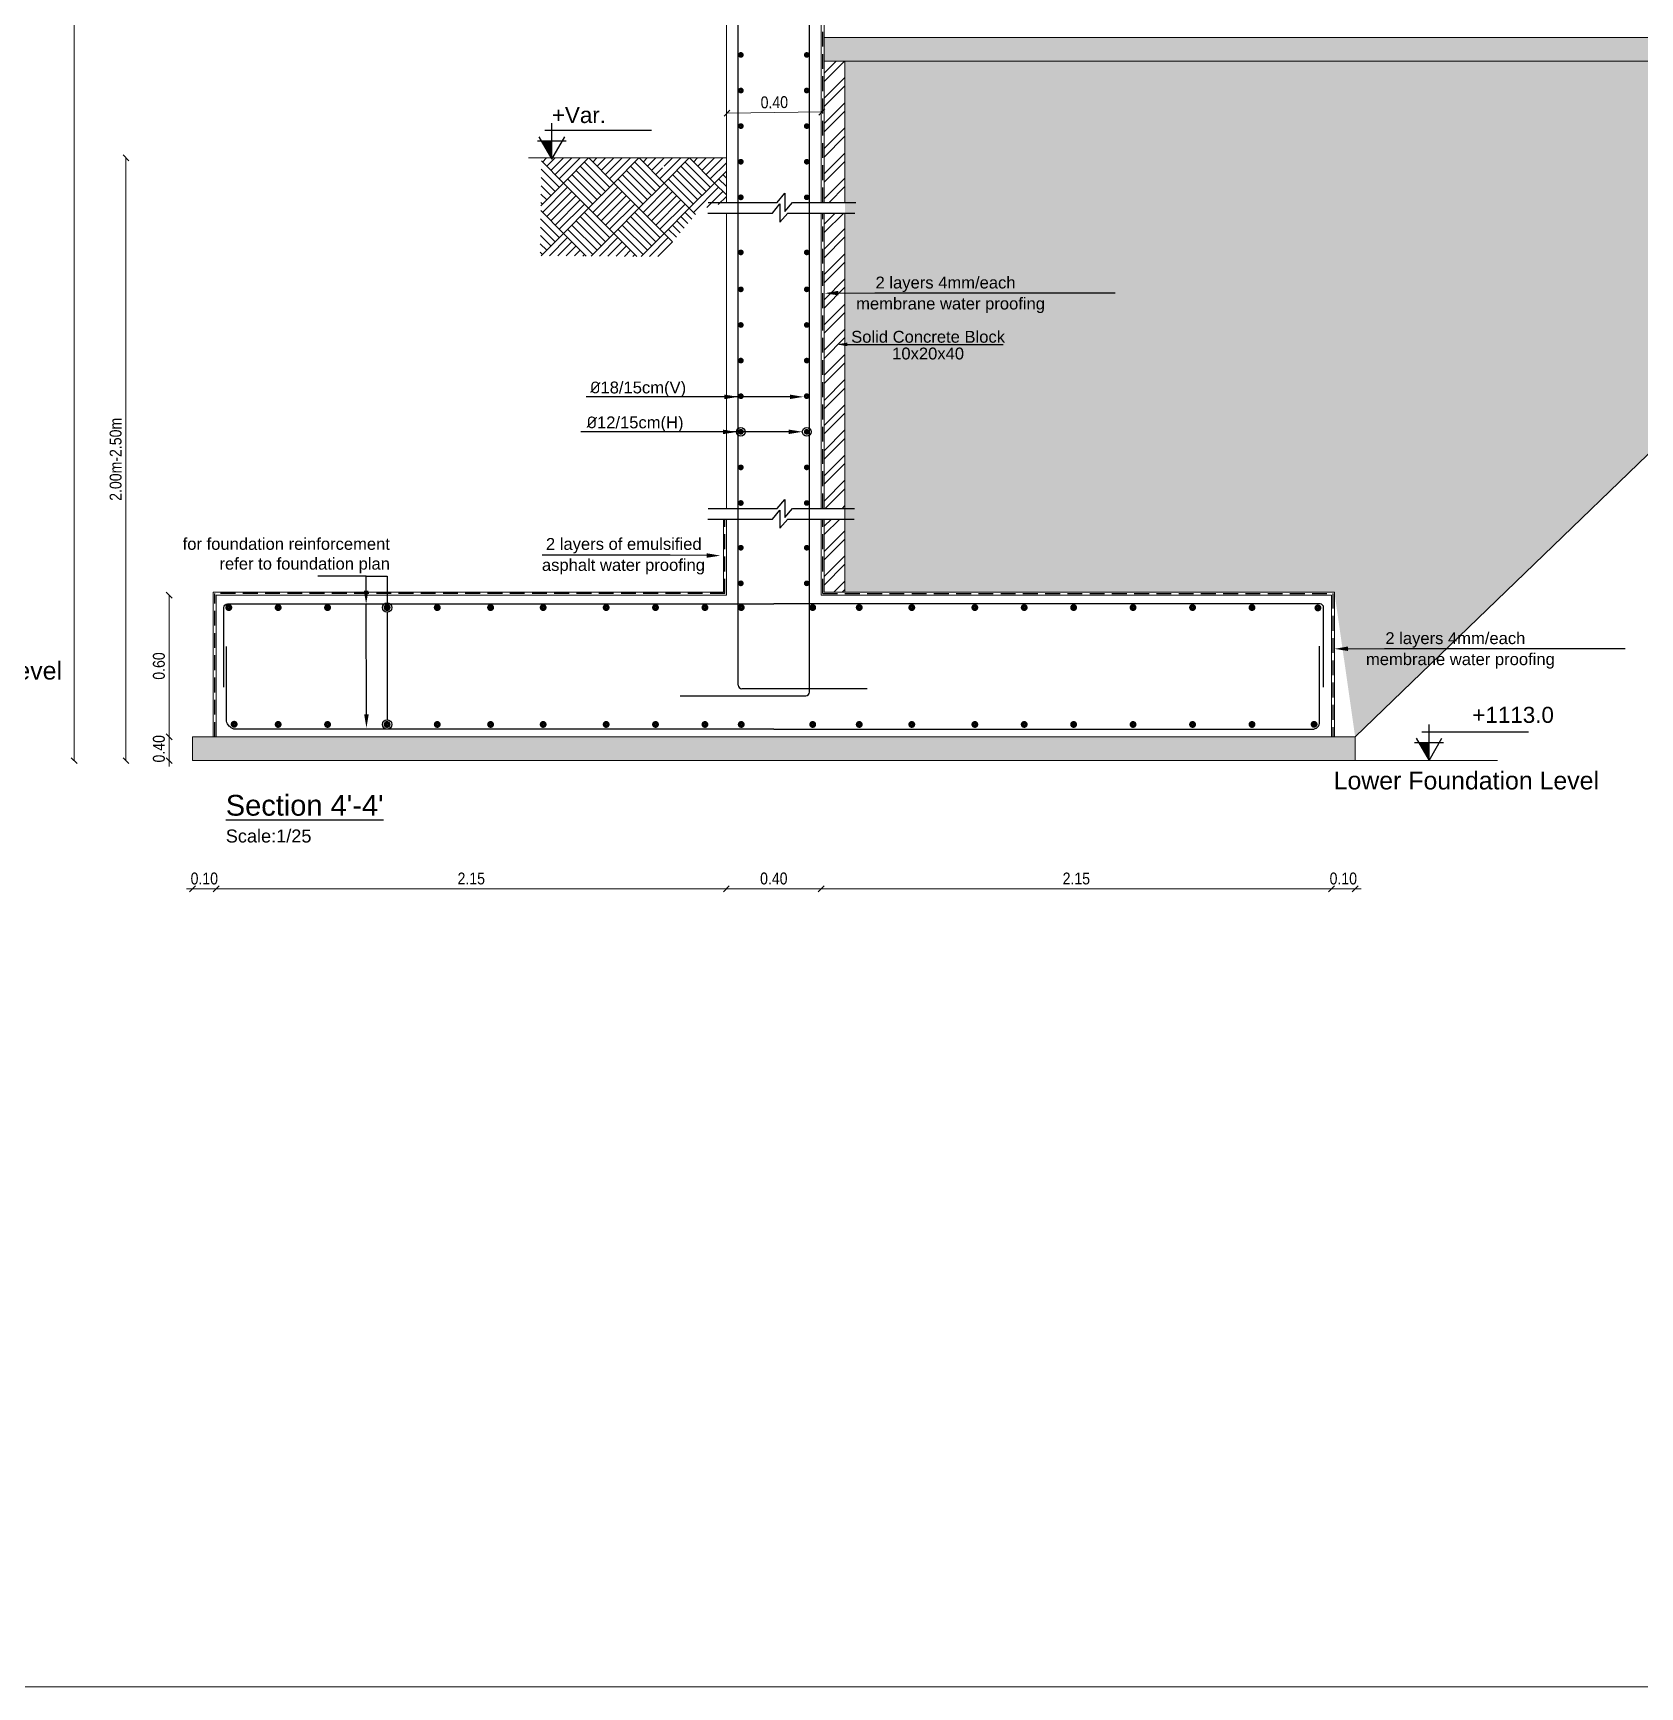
# Model space of a CAD drawing. Header units: metres. Extents: x -55 to 193, y -43 to 92.
# Drawn here: x 117.99 to 145.07, y -42.36 to -14.49 of the extents above; entities that cross this region are included whole.
import ezdxf
from ezdxf import colors
from ezdxf.entities.mleader import LeaderData, LeaderLine
from ezdxf.enums import TextEntityAlignment as Align
from ezdxf.math import Vec2, Vec3

# ---------------------------------------------------------------- set-up
doc = ezdxf.new("R2010")
doc.units = ezdxf.units.M
doc.header["$MEASUREMENT"] = 0
doc.linetypes.add('HIDDEN', pattern=[0.375, 0.25, -0.125])
for name, color, linetype in [('A-LEVELS', 9, 'Continuous'), ('HATCH', 8, 'Continuous'), ('S-BAR', 6, 'Continuous'), ('S-BAR DOT', 6, 'Continuous'), ('S-CONCRETE PLANS', 4, 'Continuous'), ('S-HATCH', 9, 'Continuous'), ('S-Leaders', 137, 'Continuous'), ('S-Steel', 3, 'Continuous'), ('S-SYMPOLS', 6, 'Continuous'), ('S-TEXT SUB TITLE', 2, 'Continuous'), ('S-WATER PROOF', 8, 'HIDDEN')]:
    doc.layers.add(name, color=color, linetype=linetype)
for name, color, linetype, lineweight in [('S-CONCRETE', 2, 'Continuous', 15), ('S-CONCRETE DETAILS', 2, 'Continuous', 15), ('S-DIMENSIONS', 134, 'Continuous', 13), ('S-TEXT-STEEL', 255, 'Continuous', 15)]:
    doc.layers.add(name, color=color, linetype=linetype, lineweight=lineweight)
doc.styles.add('ARIAL', font='arial.ttf')
doc.styles.add('Site 1-200 (m)', font='arial.ttf', dxfattribs={"width": 0.85, "height": 0.2})
doc.styles.get("Standard").update_dxf_attribs({"font": 'arial.ttf'})
doc.styles.add('Tahoma', font='arial.ttf')
doc.dimstyles.new('1-25--', dxfattribs={"dimtxt": 0.36, "dimasz": 0.1, "dimexe": 0.144, "dimexo": 0.144, "dimgap": 0.072, "dimtad": 1, "dimlfac": 0.25, "dimzin": 1, "dimdsep": 46, "dimtxsty": 'Site 1-200 (m)', "dimblk": 'OBLIQUE', "dimcen": 90, "dimse1": 1, "dimse2": 1, "dimclrd": 256, "dimclrt": 256, "dimadec": 3, "dimazin": 0, "dimtfac": 1, "dimtix": 1, "dimtmove": 2, "dimatfit": 3, "dimfxl": 0.144, "dimtolj": 1, "dimlwd": -1, "dimarcsym": 0})
doc.dimstyles.new('FC 1-100 (m)', dxfattribs={"dimtxt": 0.2, "dimasz": 0.1, "dimexe": 0.144, "dimexo": 0.144, "dimgap": 0.072, "dimtad": 1, "dimzin": 1, "dimdsep": 46, "dimtxsty": 'Site 1-200 (m)', "dimblk": 'OBLIQUE', "dimcen": 90, "dimse1": 1, "dimse2": 1, "dimclrd": 256, "dimclrt": 256, "dimadec": 3, "dimazin": 0, "dimtfac": 1, "dimtix": 1, "dimtmove": 2, "dimatfit": 3, "dimfxl": 0.144, "dimtolj": 1, "dimlwd": -1, "dimarcsym": 0})

# ---------------------------------------------------------------- blocks, each defined once
blk = doc.blocks.new('LEV')
at = {"layer": 'A-LEVELS'}
blk.add_hatch(color=254, dxfattribs=at).paths.add_polyline_path([(0.117, 0.203), (0, 0.203), (0, 0)])
for p, q in [((0, 0), (0, 0.405)), ((0.081, 0.324), (-1.119, 0.324)), ((0, 0.203), (-0.162, 0.203)), ((0, 0), (-0.145, 0.251)), ((0.145, 0.251), (0, 0)), ((0.162, 0.203), (0, 0.203))]:
    blk.add_line(p, q, dxfattribs=at)
blk = doc.blocks.new('ELEVATION LEVEL')
at = {"layer": 'A-LEVELS', "xscale": -1}
blk.add_blockref('LEV', (0, 0), dxfattribs=at)
at = {"layer": 'A-LEVELS', "style": 'ARIAL'}
blk.add_attdef('+651.35', (0.113, 0.425), '', height=0.22, rotation=359.9993, dxfattribs=at)
blk = doc.blocks.new('_OBLIQUE')
at = {"color": 0, "linetype": 'ByBlock'}
blk.add_line((-0.5, -0.5), (0.5, 0.5), dxfattribs=at)
blk = doc.blocks.new('*D110')
at = {"layer": 'S-DIMENSIONS', "transparency": 16777216}
blk.add_line((120.281, -23.963), (120.281, -26.353), dxfattribs=at)
at = {"layer": 'S-DIMENSIONS', "transparency": 16777216, "xscale": 0.1, "yscale": 0.1, "zscale": 0.1}
for p, rotation in [((120.281, -23.963), 90), ((120.281, -26.353), 270)]:
    blk.add_blockref('_OBLIQUE', p, dxfattribs=dict(at, rotation=rotation))
at = {"layer": 'S-DIMENSIONS', "transparency": 16777216, "insert": (120.107, -25.158), "char_height": 0.2, "attachment_point": 5, "rotation": 90, "style": 'Site 1-200 (m)'}
blk.add_mtext('\\A1;0.60', dxfattribs=at)
blk = doc.blocks.new('*D112')
at = {"layer": 'S-DIMENSIONS', "transparency": 16777216}
blk.add_line((131.283, -15.822), (129.683, -15.844), dxfattribs=at)
at = {"layer": 'S-DIMENSIONS', "transparency": 16777216, "xscale": 0.1, "yscale": 0.1, "zscale": 0.1}
for p, rotation in [((129.683, -15.844), 180.7830324188963), ((131.283, -15.822), 0.7830324188963811)]:
    blk.add_blockref('_OBLIQUE', p, dxfattribs=dict(at, rotation=rotation))
at = {"layer": 'S-DIMENSIONS', "transparency": 16777216, "insert": (130.481, -15.659), "char_height": 0.2, "attachment_point": 5, "rotation": 0.783, "style": 'Site 1-200 (m)'}
blk.add_mtext('\\A1;0.40', dxfattribs=at)
blk = doc.blocks.new('*D176')
at = {"layer": 'S-DIMENSIONS', "transparency": 16777216}
blk.add_line((121.072, -28.914), (129.672, -28.914), dxfattribs=at)
at = {"layer": 'S-DIMENSIONS', "transparency": 16777216, "xscale": 0.1, "yscale": 0.1, "zscale": 0.1, "rotation": 180}
blk.add_blockref('_OBLIQUE', (121.072, -28.914), dxfattribs=at)
at = {"layer": 'S-DIMENSIONS', "transparency": 16777216, "xscale": 0.1, "yscale": 0.1, "zscale": 0.1}
blk.add_blockref('_OBLIQUE', (129.672, -28.914), dxfattribs=at)
at = {"layer": 'S-DIMENSIONS', "transparency": 16777216, "insert": (125.372, -28.74), "char_height": 0.2, "attachment_point": 5, "style": 'Site 1-200 (m)'}
blk.add_mtext('\\A1;2.15', dxfattribs=at)
blk = doc.blocks.new('*D177')
at = {"layer": 'S-DIMENSIONS', "transparency": 16777216}
blk.add_line((129.672, -28.914), (131.272, -28.914), dxfattribs=at)
at = {"layer": 'S-DIMENSIONS', "transparency": 16777216, "xscale": 0.1, "yscale": 0.1, "zscale": 0.1, "rotation": 180}
blk.add_blockref('_OBLIQUE', (129.672, -28.914), dxfattribs=at)
at = {"layer": 'S-DIMENSIONS', "transparency": 16777216, "xscale": 0.1, "yscale": 0.1, "zscale": 0.1}
blk.add_blockref('_OBLIQUE', (131.272, -28.914), dxfattribs=at)
at = {"layer": 'S-DIMENSIONS', "transparency": 16777216, "insert": (130.472, -28.74), "char_height": 0.2, "attachment_point": 5, "style": 'Site 1-200 (m)'}
blk.add_mtext('\\A1;0.40', dxfattribs=at)
blk = doc.blocks.new('*D178')
at = {"layer": 'S-DIMENSIONS', "transparency": 16777216}
blk.add_line((131.272, -28.914), (139.872, -28.914), dxfattribs=at)
at = {"layer": 'S-DIMENSIONS', "transparency": 16777216, "xscale": 0.1, "yscale": 0.1, "zscale": 0.1, "rotation": 180}
blk.add_blockref('_OBLIQUE', (131.272, -28.914), dxfattribs=at)
at = {"layer": 'S-DIMENSIONS', "transparency": 16777216, "xscale": 0.1, "yscale": 0.1, "zscale": 0.1}
blk.add_blockref('_OBLIQUE', (139.872, -28.914), dxfattribs=at)
at = {"layer": 'S-DIMENSIONS', "transparency": 16777216, "insert": (135.572, -28.74), "char_height": 0.2, "attachment_point": 5, "style": 'Site 1-200 (m)'}
blk.add_mtext('\\A1;2.15', dxfattribs=at)
blk = doc.blocks.new('*D179')
at = {"layer": 'S-DIMENSIONS', "transparency": 16777216}
for p, q in [((139.872, -28.914), (139.772, -28.914)), ((139.872, -28.914), (140.272, -28.914)), ((140.272, -28.914), (140.372, -28.914))]:
    blk.add_line(p, q, dxfattribs=at)
at = {"layer": 'S-DIMENSIONS', "transparency": 16777216, "xscale": 0.1, "yscale": 0.1, "zscale": 0.1}
blk.add_blockref('_OBLIQUE', (139.872, -28.914), dxfattribs=at)
at = {"layer": 'S-DIMENSIONS', "transparency": 16777216, "xscale": 0.1, "yscale": 0.1, "zscale": 0.1, "rotation": 180}
blk.add_blockref('_OBLIQUE', (140.272, -28.914), dxfattribs=at)
at = {"layer": 'S-DIMENSIONS', "transparency": 16777216, "insert": (140.072, -28.74), "char_height": 0.2, "attachment_point": 5, "style": 'Site 1-200 (m)'}
blk.add_mtext('\\A1;0.10', dxfattribs=at)
blk = doc.blocks.new('*D180')
at = {"layer": 'S-DIMENSIONS', "transparency": 16777216}
for p, q in [((120.672, -28.914), (120.572, -28.914)), ((121.072, -28.914), (120.672, -28.914)), ((121.072, -28.914), (121.172, -28.914))]:
    blk.add_line(p, q, dxfattribs=at)
at = {"layer": 'S-DIMENSIONS', "transparency": 16777216, "xscale": 0.1, "yscale": 0.1, "zscale": 0.1}
blk.add_blockref('_OBLIQUE', (120.672, -28.914), dxfattribs=at)
at = {"layer": 'S-DIMENSIONS', "transparency": 16777216, "xscale": 0.1, "yscale": 0.1, "zscale": 0.1, "rotation": 180}
blk.add_blockref('_OBLIQUE', (121.072, -28.914), dxfattribs=at)
at = {"layer": 'S-DIMENSIONS', "transparency": 16777216, "insert": (120.872, -28.74), "char_height": 0.2, "attachment_point": 5, "style": 'Site 1-200 (m)'}
blk.add_mtext('\\A1;0.10', dxfattribs=at)
blk = doc.blocks.new('*D181')
at = {"layer": 'S-DIMENSIONS', "transparency": 16777216}
for p, q in [((120.281, -26.353), (120.281, -26.253)), ((120.281, -26.753), (120.281, -26.353)), ((120.281, -26.753), (120.281, -26.853))]:
    blk.add_line(p, q, dxfattribs=at)
at = {"layer": 'S-DIMENSIONS', "transparency": 16777216, "xscale": 0.1, "yscale": 0.1, "zscale": 0.1}
for p, rotation in [((120.281, -26.353), 270), ((120.281, -26.753), 90)]:
    blk.add_blockref('_OBLIQUE', p, dxfattribs=dict(at, rotation=rotation))
at = {"layer": 'S-DIMENSIONS', "transparency": 16777216, "insert": (120.107, -26.553), "char_height": 0.2, "attachment_point": 5, "rotation": 90, "style": 'Site 1-200 (m)'}
blk.add_mtext('\\A1;0.40', dxfattribs=at)
blk = doc.blocks.new('*D236')
at = {"layer": 'S-DIMENSIONS', "transparency": 16777216}
blk.add_line((118.677, -26.753), (118.677, 7.12), dxfattribs=at)
at = {"layer": 'S-DIMENSIONS', "transparency": 16777216, "xscale": 0.1, "yscale": 0.1, "zscale": 0.1}
for p, rotation in [((118.677, 7.12), 90), ((118.677, -26.753), 270)]:
    blk.add_blockref('_OBLIQUE', p, dxfattribs=dict(at, rotation=rotation))
at = {"layer": 'S-DIMENSIONS', "transparency": 16777216, "insert": (118.503, -9.817), "char_height": 0.2, "attachment_point": 5, "rotation": 90, "style": 'Site 1-200 (m)'}
blk.add_mtext('\\A1;8.00m-8.50m', dxfattribs=at)
blk = doc.blocks.new('*D240')
at = {"layer": 'S-DIMENSIONS', "transparency": 16777216}
blk.add_line((119.552, -26.753), (119.552, -16.596), dxfattribs=at)
at = {"layer": 'S-DIMENSIONS', "transparency": 16777216, "xscale": 0.1, "yscale": 0.1, "zscale": 0.1}
for p, rotation in [((119.552, -16.596), 90), ((119.552, -26.753), 270)]:
    blk.add_blockref('_OBLIQUE', p, dxfattribs=dict(at, rotation=rotation))
at = {"layer": 'S-DIMENSIONS', "transparency": 16777216, "insert": (119.378, -21.675), "char_height": 0.2, "attachment_point": 5, "rotation": 90, "style": 'Site 1-200 (m)'}
blk.add_mtext('\\A1;2.00m-2.50m', dxfattribs=at)

msp = doc.modelspace()

# ---------------------------------------------------------------- hatches: boundary and pattern name
at = {"layer": 'HATCH'}
h = msp.add_hatch(dxfattribs=at)
h.set_pattern_fill('AR-PARQ1', color=256, scale=0.05, angle=45, style=0)
h.set_pattern_definition([(135, (178.26154, -17.4442), (-0.848528, 1e-16), [0.6, -0.6]), (135, (178.33226, -17.3735), (-0.848528, 1e-16), [0.6, -0.6]), (135, (178.40297, -17.3028), (-0.848528, 1e-16), [0.6, -0.6]), (135, (178.4737, -17.2321), (-0.848528, 1e-16), [0.6, -0.6]), (135, (178.5444, -17.16136), (-0.848528, 1e-16), [0.6, -0.6]), (135, (178.6151, -17.09065), (-0.848528, 1e-16), [0.6, -0.6]), (135, (178.6858, -17.01994), (-0.848528, 1e-16), [0.6, -0.6]), (45, (177.8373, -17.01994), (0.848528, -1e-16), [0.6, -0.6]), (45, (177.7666, -16.94923), (0.848528, -1e-16), [0.6, -0.6]), (45, (177.69586, -16.8785), (0.848528, -1e-16), [0.6, -0.6]), (45, (177.62515, -16.8078), (0.848528, -1e-16), [0.6, -0.6]), (45, (177.55444, -16.7371), (0.848528, -1e-16), [0.6, -0.6]), (45, (177.4837, -16.6664), (0.848528, -1e-16), [0.6, -0.6]), (45, (177.413, -16.5957), (0.848528, -1e-16), [0.6, -0.6])])
edge = h.paths.add_edge_path()
edge.add_line((129.672, -16.596), (129.672, -17.344))
edge.add_line((129.672, -17.344), (129.227, -17.463))
edge.add_line((129.227, -17.463), (128.553, -18.26))
edge.add_line((128.553, -18.26), (128.62, -16.787))
edge.add_arc((128.62, -16.762), 0.025, 270, 360)
edge.add_arc((128.62, -16.762), 0.025, 360, 450)
edge.add_line((128.62, -16.737), (128.62, -16.596))
edge.add_line((128.62, -16.596), (129.672, -16.596))
edge = h.paths.add_edge_path()
edge.add_line((126.532, -18.244), (126.554, -16.596))
edge.add_line((126.554, -16.596), (128.62, -16.596))
edge.add_line((128.62, -16.596), (128.62, -16.737))
edge.add_arc((128.62, -16.762), 0.025, 90, 270)
edge.add_line((128.62, -16.787), (128.553, -18.26))
edge.add_line((128.553, -18.26), (126.532, -18.244))
at = {"layer": 'S-HATCH', "ltscale": 0.01}
h = msp.add_hatch(dxfattribs=at)
h.set_pattern_fill('AR-CONC', color=256, scale=0.05, style=0)
h.set_pattern_definition([(50, (25.12932, -159.31614), (0.3586301, -0.03137607), [0.0375, -0.4125]), (355, (25.12932, -159.31614), (-0.0693757, 0.3760961), [0.03, -0.33]), (100.45144, (25.1592, -159.31875), (0.2892544, 0.34472), [0.0318701, -0.35057106]), (46.1842, (25.1293, -159.21614), (0.5336207, -0.0827596), [0.05625, -0.61875]), (96.63564, (25.1738, -159.22303), (0.467331, 0.4870593), [0.0478052, -0.5258569]), (351.18416, (25.1293, -159.21614), (0.467331, 0.4870593), [0.045, -0.495]), (21, (25.17932, -159.24114), (0.29845353, -0.20130945), [0.0375, -0.4125]), (326, (25.17932, -159.24114), (0.1216577, 0.362575), [0.03, -0.33]), (71.45144, (25.2042, -159.2579), (0.4201112, 0.1612656), [0.0318701, -0.35057106]), (37.5, (25.12932, -159.31614), (0.00607993, 0.16644693), [0, -0.326, 0, -0.335, 0, -0.33125]), (7.5, (25.12932, -159.31614), (0.13153477, 0.19720586), [0, -0.191, 0, -0.3185, 0, -0.12625]), (327.5, (25.01782, -159.31614), (0.26691122, -0.01127744), [0, -0.125, 0, -0.39, 0, -0.5175]), (317.5, (24.96782, -159.31614), (0.29159308, 0.0500525), [0, -0.1625, 0, -0.259, 0, -0.3675])])
h.paths.add_polyline_path([(131.322, -14.567), (131.322, -14.967), (152.069, -14.967), (152.069, -14.567)])
at = {"layer": 'S-HATCH'}
h = msp.add_hatch(dxfattribs=at)
h.set_pattern_fill('ANSI32', color=256, scale=0.8, style=0)
h.set_pattern_definition([(45, (-6.07788, 15.018), (-0.21213203, 0.21213203), []), (45, (-5.93646, 15.018), (-0.21213203, 0.21213203), [])])
h.paths.add_polyline_path([(131.322, -17.345), (131.672, -17.345), (131.672, -14.967), (131.322, -14.967)])
h.paths.add_polyline_path([(131.672, -17.525), (131.322, -17.525), (131.322, -22.502), (131.672, -22.502)])
h.paths.add_polyline_path([(131.672, -23.913), (131.672, -22.682), (131.322, -22.682), (131.322, -23.913)])
h = msp.add_hatch(dxfattribs=at)
h.set_pattern_fill('GRAVEL', color=256, scale=1.5, style=0)
h.set_pattern_definition([(228.01279, (-4.99788, 16.518), (-12, -13.5), [0.201804, -19.978632]), (184.96974, (-5.132877, 16.368), (18, 1.5), [0.346302, -34.283887]), (132.51045, (-5.47788, 16.338), (15, -16.5), [0.244182, -24.174049]), (267.27369, (-6.06288, 15.963), (1.5, 30), [0.315357, -31.220337]), (292.833654, (-6.07788, 15.648), (-7.5, 18), [0.309232, -30.61406]), (357.27369, (-5.95788, 15.363), (-30, 1.5), [0.315357, -31.220337]), (37.69424, (-5.642877, 15.347997), (-19.5, -15), [0.417044, -41.287273]), (72.25533, (-5.312877, 15.602997), (10.5, 33), [0.393732, -38.979482]), (121.429566, (-5.19288, 15.978), (-12, 19.5), [0.316425, -31.32611]), (175.23636, (-5.35788, 16.248), (16.5, -1.5), [0.361248, -17.701144]), (222.397438, (-5.717877, 16.277997), (-18, -16.5), [0.467172, -46.250063]), (138.81407, (-4.57788, 15.948), (-10.5, 9), [0.159451, -15.785767]), (171.469234, (-4.69788, 16.053), (19.5, -3), [0.303356, -30.032267]), (225, (-4.9979, 16.098), (-2e-16, -1.5), [0.212132, -1.909189]), (203.19859, (-5.10288, 16.278), (7.5, 3), [0.114237, -11.309423]), (291.8014, (-5.20788, 16.233), (-1.5, 4.5), [0.161554, -7.916193]), (30.96376, (-5.14788, 16.083), (4.5, 3), [0.262394, -8.484034]), (161.56505, (-4.9229, 16.218), (3, -1.5), [0.189736, -4.55368]), (16.38954, (-6.07788, 16.233), (15, 4.5), [0.2658, -26.314268]), (70.346176, (-5.82288, 16.308), (-6, -16.5), [0.222992, -22.076112]), (293.19859, (-4.92288, 16.518), (-3, 7.5), [0.228472, -11.195187]), (343.61046, (-4.83288, 16.308), (-15, 4.5), [0.2658, -26.314268]), (339.44395, (-6.07788, 15.303), (-7.5, 3), [0.25632, -12.559686]), (294.77514, (-5.83788, 15.213), (-7.5, 16.5), [0.214767, -21.261965]), (66.80141, (-4.90788, 15.018), (3, 7.5), [0.228472, -11.195187]), (17.354025, (-4.81788, 15.228), (-19.5, -6), [0.251447, -24.893135]), (69.44395, (-5.64288, 15.018), (-3, -7.5), [0.12816, -12.687846]), (101.30993, (-4.99788, 15.018), (-1.5, 6), [0.076485, -7.572044]), (165.96376, (-5.01288, 15.093), (4.5, -1.5), [0.309233, -5.875426]), (186.009006, (-5.31288, 15.168), (15, 1.5), [0.286575, -28.370885]), (303.69007, (-5.14788, 15.948), (-1.5, 3), [0.216333, -5.191994]), (353.157227, (-5.027877, 15.767997), (25.5, -3), [0.377691, -37.391344]), (60.9454, (-4.65288, 15.723), (-6, -10.5), [0.154434, -15.289011]), (90, (-4.5779, 15.858), (-1.5, 1.5), [0.09, -1.41]), (120.25644, (-5.34288, 15.213), (6, -10.5), [0.208386, -20.63028]), (48.01279, (-5.44788, 15.393), (12, 13.5), [0.403608, -19.776828]), (0, (-5.1779, 15.693), (1.5, 1.5), [0.39, -1.11]), (325.304846, (-4.78788, 15.693), (15, -10.5), [0.237171, -23.479911]), (254.0546, (-4.59288, 15.558), (-1.5, -6), [0.218403, -10.701762]), (207.645975, (-4.652877, 15.348), (-28.5, -15), [0.355598, -35.204211]), (175.42608, (-4.967877, 15.182997), (-19.5, 1.5), [0.376198, -37.24361])])
h.paths.add_polyline_path([(152.069, -14.967), (131.672, -14.967), (131.672, -23.913), (139.922, -23.913), (140.272, -26.353)])
h.paths.add_polyline_path([(151.609, -15.332), (151.598, -15.421), (150.537, -15.131), (151.824, -15.131)], flags=16)
at = {"layer": 'S-HATCH', "ltscale": 0.01}
h = msp.add_hatch(dxfattribs=at)
h.set_pattern_fill('AR-CONC', color=256, scale=0.05, style=0)
h.set_pattern_definition([(50, (25.12932, -159.58337), (0.3586301, -0.03137607), [0.0375, -0.4125]), (355, (25.12932, -159.58337), (-0.0693757, 0.3760961), [0.03, -0.33]), (100.45144, (25.1592, -159.58598), (0.2892544, 0.34472), [0.0318701, -0.35057106]), (46.1842, (25.1293, -159.48337), (0.5336207, -0.0827596), [0.05625, -0.61875]), (96.63564, (25.1738, -159.49026), (0.467331, 0.4870593), [0.0478052, -0.5258569]), (351.18416, (25.1293, -159.48337), (0.467331, 0.4870593), [0.045, -0.495]), (21, (25.17932, -159.50837), (0.29845353, -0.20130945), [0.0375, -0.4125]), (326, (25.17932, -159.50837), (0.1216577, 0.362575), [0.03, -0.33]), (71.45144, (25.2042, -159.52514), (0.4201112, 0.1612656), [0.0318701, -0.35057106]), (37.5, (25.12932, -159.58337), (0.00607993, 0.16644693), [0, -0.326, 0, -0.335, 0, -0.33125]), (7.5, (25.12932, -159.58337), (0.13153477, 0.19720586), [0, -0.191, 0, -0.3185, 0, -0.12625]), (327.5, (25.01782, -159.58337), (0.26691122, -0.01127744), [0, -0.125, 0, -0.39, 0, -0.5175]), (317.5, (24.96782, -159.58337), (0.2915931, 0.0500525), [0, -0.1625, 0, -0.259, 0, -0.3675])])
h.paths.add_polyline_path([(140.272, -26.353), (120.672, -26.353), (120.672, -26.753), (140.272, -26.753)])

# ---------------------------------------------------------------- linework, layer by layer
at = {"layer": 'S-BAR', "const_width": 0.0495, "elevation": 546.245}
for points in [[(129.893, -14.86, -1), (129.94, -14.86, -1)], [(131.05, -14.86, 1), (131.004, -14.86, 1)], [(129.893, -15.46, -1), (129.94, -15.46, -1)], [(131.05, -15.46, 1), (131.004, -15.46, 1)], [(129.893, -16.06, -1), (129.94, -16.06, -1)], [(131.05, -16.06, 1), (131.004, -16.06, 1)], [(129.893, -16.66, -1), (129.94, -16.66, -1)], [(131.05, -16.66, 1), (131.004, -16.66, 1)], [(129.893, -17.26, -1), (129.94, -17.26, -1)], [(131.05, -17.26, 1), (131.004, -17.26, 1)], [(129.893, -18.188, -1), (129.94, -18.188, -1)], [(131.05, -18.188, 1), (131.004, -18.188, 1)], [(129.893, -18.811, -1), (129.94, -18.811, -1)], [(131.05, -18.811, 1), (131.004, -18.811, 1)], [(129.893, -19.411, -1), (129.94, -19.411, -1)], [(131.05, -19.411, 1), (131.004, -19.411, 1)], [(129.893, -20.011, -1), (129.94, -20.011, -1)], [(131.05, -20.011, 1), (131.004, -20.011, 1)], [(129.893, -20.611, -1), (129.94, -20.611, -1)], [(131.05, -20.611, 1), (131.004, -20.611, 1)], [(129.893, -21.211, -1), (129.94, -21.211, -1)], [(131.05, -21.211, 1), (131.004, -21.211, 1)], [(129.893, -21.811, -1), (129.94, -21.811, -1)], [(131.05, -21.811, 1), (131.004, -21.811, 1)], [(129.893, -22.411, -1), (129.94, -22.411, -1)], [(131.05, -22.411, 1), (131.004, -22.411, 1)], [(129.893, -23.165, -1), (129.94, -23.165, -1)], [(131.05, -23.165, 1), (131.004, -23.165, 1)], [(129.893, -23.765, -1), (129.94, -23.765, -1)], [(131.05, -23.765, 1), (131.004, -23.765, 1)]]:
    msp.add_lwpolyline(points, format="xyb", close=True, dxfattribs=at)
at = {"layer": 'S-BAR DOT', "const_width": 0.06}
for points, elevation in [([(121.285, -24.202, -1), (121.285, -24.145, -1)], 546.247), ([(122.117, -24.202, -1), (122.117, -24.145, -1)], 546.245), ([(122.95, -24.202, -1), (122.95, -24.145, -1)], 546.245), ([(123.953, -24.202, -1), (123.953, -24.145, -1)], 546.245), ([(124.799, -24.202, -1), (124.799, -24.145, -1)], 546.245), ([(125.698, -24.202, -1), (125.698, -24.145, -1)], 546.245), ([(126.584, -24.201, -1), (126.584, -24.145, -1)], 546.245), ([(127.646, -24.201, -1), (127.646, -24.145, -1)], 546.245), ([(127.646, -24.201, -1), (127.646, -24.145, -1)], 546.245), ([(128.478, -24.201, -1), (128.478, -24.145, -1)], 546.243), ([(129.311, -24.201, -1), (129.311, -24.145, -1)], 546.243), ([(129.923, -24.201, -1), (129.923, -24.145, -1)], 546.243), ([(131.128, -24.201, -1), (131.128, -24.145, -1)], 546.243), ([(131.912, -24.201, -1), (131.912, -24.145, -1)], 546.243), ([(132.798, -24.201, -1), (132.798, -24.145, -1)], 546.243), ([(133.861, -24.201, -1), (133.861, -24.145, -1)], 546.243), ([(133.861, -24.201, -1), (133.861, -24.145, -1)], 546.243), ([(134.693, -24.201, -1), (134.693, -24.145, -1)], 546.241), ([(135.526, -24.201, -1), (135.526, -24.145, -1)], 546.241), ([(136.528, -24.201, -1), (136.528, -24.145, -1)], 546.241), ([(137.531, -24.201, -1), (137.531, -24.145, -1)], 546.241), ([(138.533, -24.201, -1), (138.533, -24.145, -1)], 546.241), ([(139.644, -24.207, -1), (139.644, -24.151, -1)], 546.241), ([(121.375, -26.111, 1), (121.375, -26.168, 1)], 546.247), ([(122.117, -26.115, 1), (122.117, -26.171, 1)], 546.245), ([(122.95, -26.115, 1), (122.95, -26.171, 1)], 546.245), ([(123.953, -26.115, 1), (123.953, -26.171, 1)], 546.245), ([(124.799, -26.115, 1), (124.799, -26.171, 1)], 546.245), ([(125.698, -26.115, 1), (125.698, -26.171, 1)], 546.245), ([(126.584, -26.115, 1), (126.584, -26.171, 1)], 546.245), ([(127.646, -26.115, 1), (127.646, -26.171, 1)], 546.245), ([(127.646, -26.115, 1), (127.646, -26.171, 1)], 546.245), ([(128.478, -26.115, 1), (128.478, -26.171, 1)], 546.243), ([(129.311, -26.115, 1), (129.311, -26.171, 1)], 546.243), ([(129.923, -26.115, 1), (129.923, -26.171, 1)], 546.243), ([(131.128, -26.115, 1), (131.128, -26.171, 1)], 546.243), ([(131.912, -26.115, 1), (131.912, -26.171, 1)], 546.243), ([(132.798, -26.115, 1), (132.798, -26.171, 1)], 546.243), ([(133.861, -26.115, 1), (133.861, -26.171, 1)], 546.243), ([(133.861, -26.115, 1), (133.861, -26.171, 1)], 546.243), ([(134.693, -26.115, 1), (134.693, -26.171, 1)], 546.241), ([(135.526, -26.115, 1), (135.526, -26.171, 1)], 546.241), ([(136.528, -26.115, 1), (136.528, -26.171, 1)], 546.241), ([(137.531, -26.115, 1), (137.531, -26.171, 1)], 546.241), ([(138.533, -26.115, 1), (138.533, -26.171, 1)], 546.241), ([(139.58, -26.113, 1), (139.58, -26.169, 1)], 546.241)]:
    msp.add_lwpolyline(points, format="xyb", close=True, dxfattribs=dict(at, elevation=elevation))
at = {"layer": 'S-CONCRETE'}
for p, q in [((129.672, -17.344, 546.245), (129.672, -12.167, 546.245)), ((131.272, -17.344, 546.245), (131.272, -12.167, 546.245)), ((131.322, -14.567, 546.245), (152.069, -14.567, 546.245)), ((131.322, -14.967, 546.245), (155.608, -14.967, 546.245)), ((129.672, -16.596, 546.245), (126.335, -16.596, 546.245)), ((129.672, -20.805, 546.245), (129.672, -17.525, 546.245)), ((131.272, -20.805, 546.245), (131.272, -17.525, 546.245)), ((129.672, -22.502, 546.245), (129.672, -20.805, 546.245)), ((131.272, -22.502, 546.245), (131.272, -20.805, 546.245)), ((129.672, -23.963, 546.245), (129.672, -22.682, 546.245)), ((131.272, -23.963, 546.245), (131.272, -22.682, 546.245)), ((121.072, -26.353, 546.245), (121.072, -23.963, 546.245)), ((129.672, -23.963, 546.245), (121.072, -23.963, 546.245)), ((139.872, -23.963, 546.245), (131.272, -23.963, 546.245)), ((139.872, -23.963, 546.245), (139.872, -26.353, 546.245)), ((120.672, -26.753, 546.245), (120.672, -26.353, 546.245)), ((140.272, -26.353, 546.245), (120.672, -26.353, 546.245)), ((140.272, -26.753, 546.245), (140.272, -26.353, 546.245)), ((142.673, -26.753, 546.245), (120.672, -26.753, 546.245))]:
    msp.add_line(p, q, dxfattribs=at)
at = {"layer": 'S-CONCRETE', "elevation": 546.245}
for points in [[(131.672, -14.967), (131.672, -17.345)], [(131.672, -17.525), (131.672, -23.913)]]:
    msp.add_lwpolyline(points, dxfattribs=at)
at = {"layer": 'S-CONCRETE DETAILS'}
for p, q in [((139.922, -23.913, 546.245), (133.566, -23.913, 546.245)), ((139.922, -25.952, 546.245), (139.922, -23.913, 546.245))]:
    msp.add_line(p, q, dxfattribs=at)
at = {"layer": 'S-CONCRETE DETAILS', "elevation": 546.245}
for points in [[(131.322, -12.167), (131.322, -17.345)], [(131.322, -17.525), (131.322, -22.502)], [(129.622, -22.682), (129.622, -23.913), (121.022, -23.913), (121.022, -26.353)], [(131.322, -22.682), (131.322, -23.913), (139.922, -23.913), (139.922, -26.353)]]:
    msp.add_lwpolyline(points, dxfattribs=at)
at = {"layer": 'S-CONCRETE PLANS'}
msp.add_line((140.272, -26.353, 546.245), (152.069, -14.967, 546.245), dxfattribs=at)
at = {"layer": 'S-DIMENSIONS', "elevation": 26.423}
msp.add_lwpolyline([(90.785, 10.738), (171.585, 10.738), (171.585, -42.362), (90.785, -42.362)], close=True, dxfattribs=at)
at = {"layer": 'S-Leaders', "ltscale": 0.05}
for p, q in [((123.596, -23.646, 546.245), (123.953, -23.646, 546.245)), ((123.953, -23.646, 546.245), (123.953, -24.092, 546.245)), ((123.952, -24.253, 546.245), (123.953, -26.063, 546.245))]:
    msp.add_line(p, q, dxfattribs=at)
at = {"layer": 'S-Leaders', "linetype": 'ByBlock', "lineweight": -2, "ltscale": 0.05, "elevation": 546.245}
msp.add_lwpolyline([(123.605, -25.971), (123.6, -24.118)], dxfattribs=at)
msp.add_lwpolyline([(123.605, -25.971), (123.6, -24.118)], dxfattribs=at)
at = {"layer": 'S-Leaders', "ltscale": 0.05}
for centre, radius in [((129.916, -21.211, 546.245), 0.0743), ((131.027, -21.211, 546.245), 0.0743), ((123.953, -24.173, 546.245), 0.08), ((123.953, -26.143, 546.245), 0.08)]:
    msp.add_circle(centre, radius, dxfattribs=at)
msp.add_solid([(123.644, -25.971, 546.245), (123.605, -26.201, 546.245), (123.567, -25.971, 546.245)], dxfattribs=at)
msp.add_solid([(123.644, -25.971, 546.245), (123.605, -26.201, 546.245), (123.567, -25.971, 546.245)], dxfattribs=at)
at = {"layer": 'S-Steel'}
for p, q in [((131.072, -25.598, 546.245), (131.072, 8.885, -69.76)), ((129.872, -25.48, 546.245), (129.872, -12.321, 546.245)), ((132.048, -25.54, 546.245), (129.932, -25.54, 546.245)), ((128.895, -25.658, 546.245), (131.012, -25.658, 546.245))]:
    msp.add_line(p, q, dxfattribs=at)
at = {"layer": 'S-Steel', "elevation": 546.245}
for points in [[(121.203, -25.513), (121.203, -24.173, -0.414214), (121.263, -24.113), (130.472, -24.113)], [(139.74, -25.513), (139.74, -24.173, 0.414214), (139.68, -24.113), (130.472, -24.113)], [(130.472, -26.22), (121.368, -26.22, -0.274398), (121.248, -26.086), (121.248, -24.828)], [(130.472, -26.22), (139.576, -26.22, 0.422315), (139.671, -26.083), (139.671, -24.826)]]:
    msp.add_lwpolyline(points, format="xyb", dxfattribs=at)
at = {"layer": 'S-Steel'}
for centre, start, end in [((129.932, -25.48, 546.245), 180, 270), ((131.012, -25.598, 546.245), 270, 0)]:
    msp.add_arc(centre, 0.06, start, end, dxfattribs=at)
at = {"layer": 'S-SYMPOLS', "elevation": 546.245}
for points in [[(129.368, -17.345), (130.53, -17.345), (130.657, -17.192), (130.657, -17.497), (130.789, -17.345), (131.852, -17.345)], [(129.361, -17.525), (130.448, -17.525), (130.575, -17.372), (130.575, -17.677), (130.707, -17.525), (131.839, -17.525)], [(129.361, -22.682), (130.448, -22.682), (130.575, -22.53), (130.575, -22.834), (130.707, -22.682), (131.828, -22.682)], [(129.368, -22.502), (130.53, -22.502), (130.657, -22.35), (130.657, -22.654), (130.789, -22.502), (131.831, -22.502)]]:
    msp.add_lwpolyline(points, dxfattribs=at)
at = {"layer": 'S-WATER PROOF'}
for p, q in [((131.297, -17.345, 546.245), (131.297, 6.135, 546.245)), ((131.297, -22.502, 546.245), (131.297, -17.525, 546.245)), ((129.647, -23.938, 546.245), (129.647, -22.682, 546.245)), ((131.297, -23.938, 546.245), (131.297, -22.682, 546.245)), ((129.647, -23.938, 546.245), (121.047, -23.938, 546.245)), ((121.047, -26.353, 546.245), (121.047, -23.938, 546.245)), ((131.297, -23.938, 546.245), (139.897, -23.938, 546.245)), ((139.897, -23.938, 546.245), (139.897, -26.353, 546.245))]:
    msp.add_line(p, q, dxfattribs=at)

# ---------------------------------------------------------------- block references
at = {"layer": 'A-LEVELS'}
ref = msp.add_blockref('ELEVATION LEVEL', (126.731, -16.615, 546.245), dxfattribs=dict(at, xscale=1.5, yscale=1.5, zscale=1.5))
ref.add_attrib('+651.35', '+Var.', (126.731, -16.008, 546.245), dxfattribs={"height": 0.27, "rotation": 359.9993, "style": 'ARIAL'})
ref = msp.add_blockref('ELEVATION LEVEL', (141.517, -26.753, 546.245), dxfattribs=dict(at, xscale=1.5, yscale=1.5, zscale=1.5))
ref.add_attrib('+651.35', '+1113.0', (142.248, -26.116, 546.245), dxfattribs={"height": 0.27, "rotation": 359.9993, "style": 'ARIAL'})

# ---------------------------------------------------------------- texts
at = {"layer": 'S-TEXT SUB TITLE', "insert": (128.507, -27.33, 546.245), "char_height": 0.35, "width": 14.546, "attachment_point": 2, "style": 'Tahoma'}
msp.add_mtext("\\pxql;{\\LSection 4'-4'\\P\\H0.625x;\\lScale:1/25}", dxfattribs=at)
at = {"layer": 'S-TEXT-STEEL', "style": 'Tahoma'}
for s, p in [('2 layers 4mm/each    ', (132.187, -18.796, 546.245)), ('membrane water proofing', (131.86, -19.15, 546.245)), ('2 layers of emulsified   ', (126.631, -23.201, 546.245)), ('asphalt water proofing', (126.563, -23.555, 546.245)), ('2 layers 4mm/each    ', (140.781, -24.789, 546.245)), ('membrane water proofing', (140.454, -25.143, 546.245))]:
    msp.add_text(s, height=0.2, dxfattribs=at).set_placement(p)
at = {"layer": 'S-TEXT-STEEL', "ltscale": 0.05, "style": 'ARIAL'}
for s, p in [('Solid Concrete Block', (133.073, -19.606, 546.245)), ('10x20x40', (133.073, -19.892, 546.245))]:
    msp.add_text(s, height=0.2, dxfattribs=at).set_placement(p, align=Align.MIDDLE)
at = {"layer": 'S-TEXT-STEEL', "style": 'Tahoma'}
for p in [(116.237, -25.386, 632.159), (142.146, -27.238, 546.245)]:
    msp.add_text('Lower Foundation Level', height=0.3, dxfattribs=at).set_placement(p, align=Align.CENTER)
at = {"layer": 'S-TEXT-STEEL', "ltscale": 0.05, "insert": (124.001, -23, 546.245), "char_height": 0.2, "width": 3.85808, "attachment_point": 3, "style": 'ARIAL'}
msp.add_mtext('for foundation reinforcement refer to foundation plan', dxfattribs=at)

# ---------------------------------------------------------------- dimensions: what is measured, and where the dimension line sits
at = {"layer": 'S-DIMENSIONS'}
for base, p1, p2, text, picture, middle in [((118.677, 7.12, -99.534), (120.672, -26.753, 546.245), (130.072, 7.12, 546.245), '8.00m-8.50m', '*D236', (118.503, -9.817, -99.534)), ((119.552, -16.596, -99.534), (129.786, -26.753, 546.245), (129.672, -16.596, 546.245), '2.00m-2.50m', '*D240', (119.378, -21.675, -99.534))]:
    dim = msp.add_linear_dim(base=base, p1=p1, p2=p2, angle=90, text=text, dimstyle='1-25--', dxfattribs=at)
    dim.commit()
    dim.dimension.update_dxf_attribs({"geometry": picture, "text_midpoint": middle})
dim = msp.add_aligned_dim(p1=(131.272, -14.967, 546.245), p2=(129.672, -14.989, 546.245), distance=0.855, dimstyle='1-25--', dxfattribs=at)
dim.commit()
dim.dimension.update_dxf_attribs({"geometry": '*D112', "text_midpoint": (130.481, -15.659, 546.245)})
for base, p1, p2, dimstyle, picture, middle in [((120.281, -26.353, 546.245), (121.072, -23.963, 546.245), (121.072, -26.353, 546.245), '1-25--', '*D110', (120.107, -25.158, 546.245)), ((120.281, -26.353, -99.534), (120.672, -26.753, 546.245), (120.672, -26.353, 546.245), 'FC 1-100 (m)', '*D181', (120.107, -26.553, -99.534))]:
    dim = msp.add_linear_dim(base=base, p1=p1, p2=p2, angle=90, dimstyle=dimstyle, dxfattribs=at)
    dim.commit()
    dim.dimension.update_dxf_attribs({"geometry": picture, "text_midpoint": middle})
for base, p1, p2, picture, middle in [((129.672, -28.914, -99.534), (121.072, -26.353, 546.245), (129.672, -23.963, 546.245), '*D176', (125.372, -28.74, -99.534)), ((131.272, -28.914, -99.534), (129.672, -23.963, 546.245), (131.272, -23.963, 546.245), '*D177', (130.472, -28.74, -99.534)), ((139.872, -28.914, -99.534), (131.272, -23.963, 546.245), (139.872, -23.963, 546.245), '*D178', (135.572, -28.74, -99.534)), ((140.272, -28.914, -99.534), (139.872, -23.963, 546.245), (140.272, -26.353, 546.245), '*D179', (140.072, -28.74, -99.534)), ((120.672, -28.914, -99.534), (121.072, -26.353, 546.245), (120.672, -26.353, 546.245), '*D180', (120.872, -28.74, -99.534))]:
    dim = msp.add_linear_dim(base=base, p1=p1, p2=p2, dimstyle='1-25--', dxfattribs=at)
    dim.commit()
    dim.dimension.update_dxf_attribs({"geometry": picture, "text_midpoint": middle})

# ---------------------------------------------------------------- leaders
at = {"layer": 'S-Leaders', "ltscale": 0.05}
ml = msp.add_multileader_mtext('Standard', dxfattribs=at)
ml.set_content('{\\fISOCPEUR|b0|i0|c0|p34; }', color=256, style='Tahoma')
ml.set_leader_properties(color=256)
ml.build(insert=Vec2(0, 0))
ml.multileader.update_dxf_attribs({"text_left_attachment_type": 6, "text_right_attachment_type": 6, "dogleg_length": 5, "arrow_head_size": 0.23})
ctx = ml.context
ctx.base_point, ctx.char_height, ctx.arrow_head_size, ctx.landing_gap_size, ctx.plane_origin = Vec3(136.147, -18.869, 546.245), 0.2, 0.23, 0.02, Vec3(128.73, -4.615, 546.245)
ctx.left_attachment, ctx.right_attachment, ctx.attachment_type = 6, 6, 1
notes = []
notes.append((ctx, [(0, (1, 1, 0), (132.175, -18.869, 546.245), (1, 0), 3.972, [(0, [(131.328, -18.876, 546.245)], 0, [])])]))
ctx.mtext.insert, ctx.mtext.flow_direction = Vec3(136.167, -18.669, 546.245), 5
ml = msp.add_multileader_mtext('Standard', dxfattribs=at)
ml.set_content(' ', color=256)
ml.set_leader_properties()
ml.build(insert=Vec2(0, 0))
ml.multileader.update_dxf_attribs({"text_right_attachment_type": 6, "dogleg_length": 0.36, "arrow_head_size": 0.18})
ctx = ml.context
ctx.base_point, ctx.char_height, ctx.arrow_head_size, ctx.landing_gap_size, ctx.plane_origin = Vec3(134.339, -19.738, 546.245), 0.18, 0.18, 0.09, Vec3(131.58, -4.324, 546.245)
ctx.right_attachment = 6
notes.append((ctx, [(0, (1, 1, 0), (132.514, -19.738, 546.245), (1, 0), 1.825, [(0, [(131.529, -19.738, 546.245)], 0, [])])]))
ctx.mtext.insert, ctx.mtext.flow_direction = Vec3(134.429, -19.648, 546.245), 5
ml = msp.add_multileader_mtext('Standard', dxfattribs=at)
ml.set_content('{\\fISOCPEUR|b0|i0|c0|p34;%%C}18/15cm(V)', color=256, style='Tahoma')
ml.set_leader_properties(color=256)
ml.build(insert=Vec2(0, 0))
ml.multileader.update_dxf_attribs({"text_left_attachment_type": 6, "text_right_attachment_type": 6, "dogleg_length": 0.05, "arrow_head_size": 0.23})
ctx = ml.context
ctx.base_point, ctx.char_height, ctx.arrow_head_size, ctx.landing_gap_size, ctx.plane_origin = Vec3(127.337, -20.623, 546.245), 0.2, 0.23, 0.02, Vec3(129.979, -17.034, 546.245)
ctx.left_attachment, ctx.right_attachment, ctx.attachment_type = 6, 6, 1
notes.append((ctx, [(0, (1, 1, 0), (129.041, -20.623, 546.245), (-1, 0), 0.05, [(0, [(129.869, -20.622, 546.245)], 0, []), (1, [(130.973, -20.622, 546.245)], 0, [])])]))
ctx.mtext.insert, ctx.mtext.flow_direction = Vec3(127.377, -20.364, 546.245), 5
ml = msp.add_multileader_mtext('Standard', dxfattribs=at)
ml.set_content('{\\fISOCPEUR|b0|i0|c0|p34;%%C}12/15cm(H)', color=256, style='Tahoma')
ml.set_leader_properties(color=256)
ml.build(insert=Vec2(0, 0))
ml.multileader.update_dxf_attribs({"text_left_attachment_type": 6, "text_right_attachment_type": 6, "dogleg_length": 0.05, "arrow_head_size": 0.23})
ctx = ml.context
ctx.base_point, ctx.char_height, ctx.arrow_head_size, ctx.landing_gap_size, ctx.plane_origin = Vec3(127.278, -21.211, 546.245), 0.2, 0.23, 0.02, Vec3(129.935, -17.622, 546.245)
ctx.left_attachment, ctx.right_attachment, ctx.attachment_type = 6, 6, 1
notes.append((ctx, [(0, (1, 1, 0), (128.997, -21.211, 546.245), (-1, 0), 0.05, [(0, [(129.845, -21.214, 546.245)], 0, []), (1, [(130.953, -21.211, 546.245)], 0, [])])]))
ctx.mtext.insert, ctx.mtext.flow_direction = Vec3(127.318, -20.953, 546.245), 5
ml = msp.add_multileader_mtext('Standard', dxfattribs=at)
ml.set_content('{\\fISOCPEUR|b0|i0|c0|p34; }', color=256, style='Tahoma')
ml.set_leader_properties(color=256)
ml.build(insert=Vec2(0, 0))
ml.multileader.update_dxf_attribs({"text_left_attachment_type": 6, "text_right_attachment_type": 6, "dogleg_length": 5, "arrow_head_size": 0.23})
ctx = ml.context
ctx.base_point, ctx.char_height, ctx.arrow_head_size, ctx.landing_gap_size, ctx.plane_origin = Vec3(126.488, -23.291, 546.245), 0.2, 0.23, 0.02, Vec3(129.782, -23.298, 546.245)
ctx.left_attachment, ctx.right_attachment, ctx.attachment_type = 6, 6, 1
notes.append((ctx, [(0, (1, 1, 0), (128.725, -23.291, 546.245), (-1, 0), 2.077, [(0, [(129.572, -23.298, 546.245)], 0, [])])]))
ctx.mtext.insert, ctx.mtext.flow_direction = Vec3(126.508, -23.091, 546.245), 5
ml = msp.add_multileader_mtext('Standard', dxfattribs=at)
ml.set_content('\\A1;{\\fISOCPEUR|b0|i0|c0|p34;         }', color=256, style='Tahoma')
ml.set_leader_properties(color=256)
ml.build(insert=Vec2(0, 0))
ml.multileader.update_dxf_attribs({"text_left_attachment_type": 6, "text_right_attachment_type": 6, "dogleg_length": 0.02, "arrow_head_size": 0.23})
ctx = ml.context
ctx.base_point, ctx.char_height, ctx.arrow_head_size, ctx.landing_gap_size, ctx.plane_origin = Vec3(122.243, -23.646, 546.245), 0.2, 0.23, 0.02, Vec3(95.184, -16.697, 546.245)
ctx.left_attachment, ctx.right_attachment, ctx.attachment_type = 6, 6, 1
notes.append((ctx, [(0, (1, 1, 0), (123.6, -23.646, 546.245), (-1, 0), 0.237, [(0, [(123.6, -24.118, 546.245)], 0, []), (1, [(123.6, -24.118, 546.245)], 0, [])])]))
ctx.mtext.insert, ctx.mtext.flow_direction = Vec3(122.263, -23.446, 546.245), 5
ml = msp.add_multileader_mtext('Standard', dxfattribs=at)
ml.set_content('{\\fISOCPEUR|b0|i0|c0|p34; }', color=256, style='Tahoma')
ml.set_leader_properties(color=256)
ml.build(insert=Vec2(0, 0))
ml.multileader.update_dxf_attribs({"text_left_attachment_type": 6, "text_right_attachment_type": 6, "dogleg_length": 5, "arrow_head_size": 0.23})
ctx = ml.context
ctx.base_point, ctx.char_height, ctx.arrow_head_size, ctx.landing_gap_size, ctx.plane_origin = Vec3(144.74, -24.862, 546.245), 0.2, 0.23, 0.02, Vec3(137.324, -10.608, 546.245)
ctx.left_attachment, ctx.right_attachment, ctx.attachment_type = 6, 6, 1
notes.append((ctx, [(0, (1, 1, 0), (140.768, -24.862, 546.245), (1, 0), 3.972, [(0, [(139.922, -24.869, 546.245)], 0, [])])]))
ctx.mtext.insert, ctx.mtext.flow_direction = Vec3(144.76, -24.662, 546.245), 5
for ctx, leaders in notes:
    for number, flags, end, landing, length, lines in leaders:
        leader = LeaderData()
        leader.index, (leader.has_last_leader_line, leader.has_dogleg_vector, leader.attachment_direction) = number, flags
        leader.last_leader_point, leader.dogleg_vector, leader.dogleg_length = Vec3(end), Vec3(landing), length
        for number, points, colour, breaks in lines:
            line = LeaderLine()
            line.index, line.vertices, line.color, line.breaks = number, Vec3.list(points), colors.encode_raw_color(colour), breaks
            leader.lines.append(line)
        ctx.leaders.append(leader)

doc.saveas('drawing.dxf')
